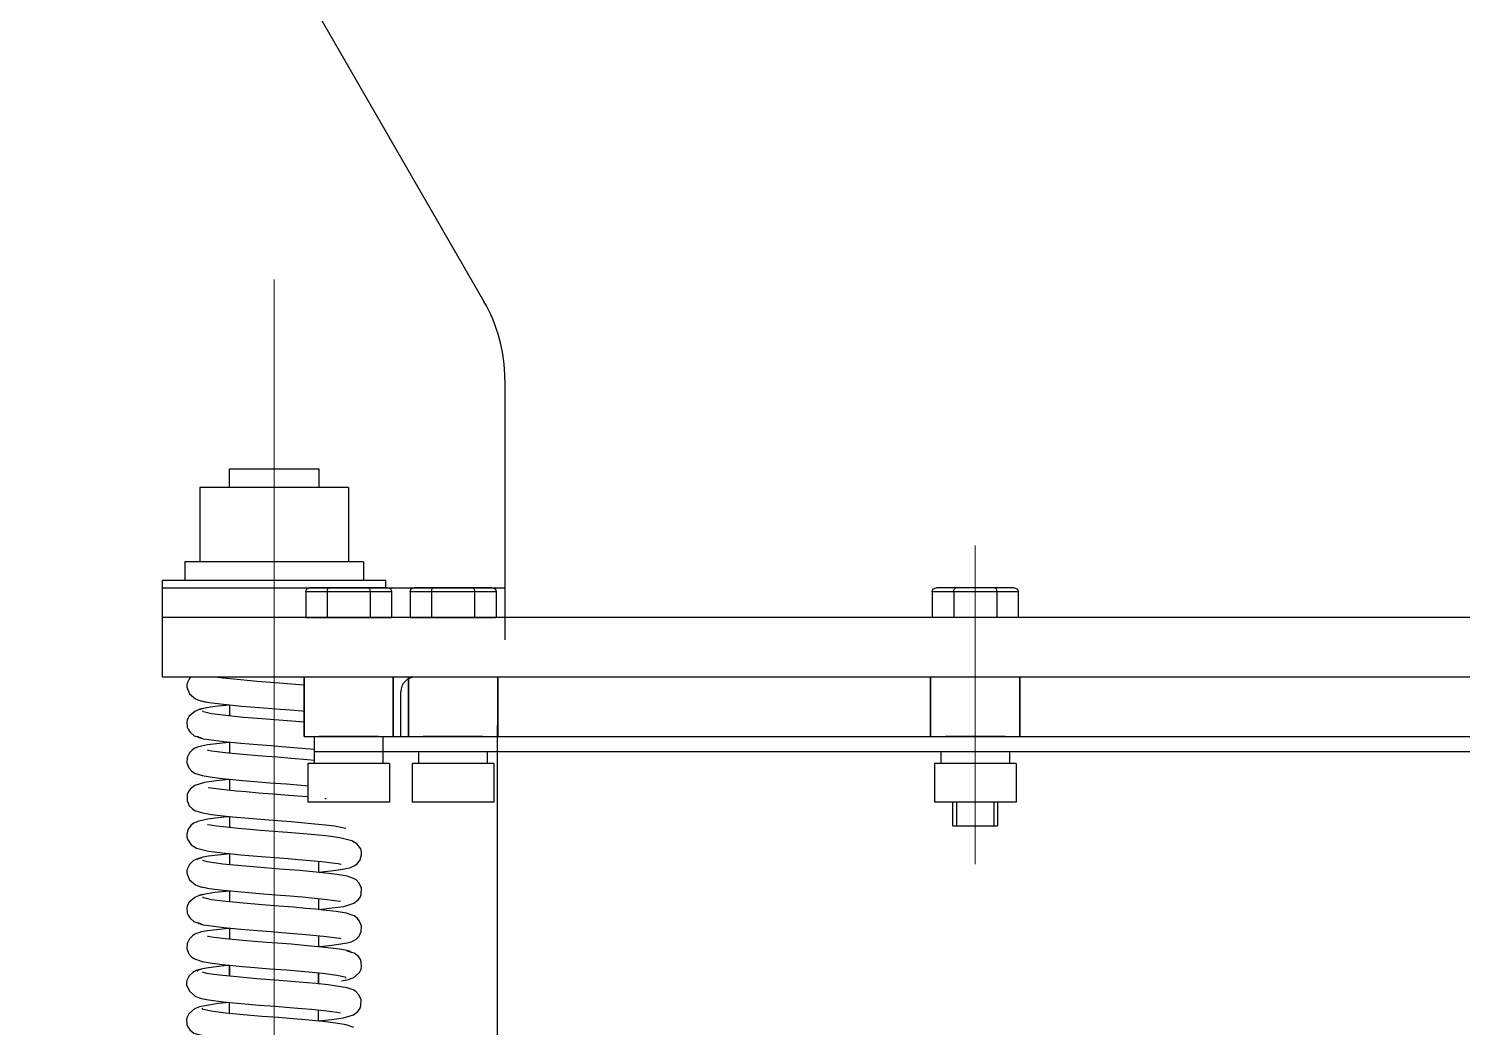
# Model space of a CAD drawing. Header units: inches. Extents: x 11605 to 13264, y 22375 to 23337.
# Drawn here: x 13205.367 to 13209.99, y 22752.996 to 22756.218 of the extents above; entities that cross this region are included whole.
import ezdxf

# ---------------------------------------------------------------- set-up
doc = ezdxf.new("R2010")
doc.units = ezdxf.units.IN
doc.header["$MEASUREMENT"] = 0
doc.linetypes.add('CENTER', pattern=[50.8, 31.75, -6.35, 6.35, -6.35])
doc.layers.add('02___PRT_ALL_AXES', color=7, linetype='Continuous')
for name, color, linetype, lineweight in [('61 Revision Cloud', 1, 'Continuous', 9), ('中心线', 1, 'CENTER', 9), ('粗线', 7, 'Continuous', 30)]:
    doc.layers.add(name, color=color, linetype=linetype, lineweight=lineweight)

# ---------------------------------------------------------------- blocks, each defined once
blk = doc.blocks.new('A$C27857EA5')
at = {"layer": '02___PRT_ALL_AXES', "color": 7, "linetype": 'Continuous'}
for p, q in [((-454.5, 618.348), (-454.5, 583.348)), ((-500.5, 590.348), (-454.5, 590.348)), ((499.5, 586.348), (-500.5, 586.348)), ((478.5, 578.348), (-500.5, 578.348))]:
    blk.add_line(p, q, dxfattribs=at)
blk.add_arc((-475.5, 618.348), 21, 0, 30, dxfattribs=at)
at = {"layer": '中心线', "ltscale": 60}
for p, q in [((-485.5, 631.777), (-485.5, 453.565)), ((-391.291, 553.192), (-391.291, 596.042))]:
    blk.add_line(p, q, dxfattribs=at)
at = {"layer": '中心线'}
blk.add_line((-485.5, 631.777), (-485.5, 453.565), dxfattribs=at)
at = {"layer": '粗线'}
for p, q in [((-800.5, 1223.265), (-457.313, 628.848)), ((-481.274, 586.348), (-469.726, 586.348)), ((-481.274, 586.348), (-469.726, 586.348)), ((-467.243, 586.348), (-455.696, 586.348)), ((-467.243, 586.348), (-455.696, 586.348)), ((-480.1, 570.348), (-121.156, 570.348)), ((-455.5, 498.348), (-455.5, 571.848)), ((-455.5, 488.348), (-455.5, 571.848)), ((-480.1, 568.348), (-121.156, 568.348))]:
    blk.add_line(p, q, dxfattribs=at)
at = {"layer": '粗线', "linetype": 'Continuous'}
for p, q in [((-491.5, 603.848), (-491.5, 606.348)), ((-491.5, 606.348), (-479.5, 606.348)), ((-491.5, 603.848), (-491.5, 606.348)), ((-491.5, 606.348), (-479.5, 606.348)), ((-479.5, 606.348), (-479.5, 603.848)), ((-479.5, 606.348), (-479.5, 603.848)), ((-475.5, 603.848), (-495.5, 603.848)), ((-495.5, 603.848), (-495.5, 593.848)), ((-475.5, 603.848), (-495.5, 603.848)), ((-495.5, 603.848), (-495.5, 593.848)), ((-475.5, 603.848), (-475.5, 593.848)), ((-475.5, 603.848), (-475.5, 593.848)), ((-473.5, 593.848), (-497.5, 593.848)), ((-497.5, 593.848), (-497.5, 591.348)), ((-473.5, 593.848), (-497.5, 593.848)), ((-497.5, 593.848), (-497.5, 591.348)), ((-473.5, 593.848), (-473.5, 591.348)), ((-473.5, 593.848), (-473.5, 591.348)), ((-500.5, 578.348), (-500.5, 591.348)), ((-470.5, 591.348), (-500.5, 591.348)), ((-470.5, 591.348), (-500.5, 591.348)), ((-481.274, 589.848), (-478.387, 589.848)), ((-481.274, 589.848), (-481.274, 586.348)), ((-481.274, 589.848), (-478.387, 589.848)), ((-481.274, 589.848), (-481.274, 586.348)), ((-478.098, 590.348), (-480.696, 590.348)), ((-478.098, 590.348), (-480.696, 590.348)), ((-478.387, 589.848), (-472.613, 589.848)), ((-478.387, 589.848), (-478.387, 586.348)), ((-478.387, 589.848), (-472.613, 589.848)), ((-478.387, 589.848), (-478.387, 586.348)), ((-472.902, 590.348), (-478.098, 590.348)), ((-472.902, 590.348), (-478.098, 590.348)), ((-470.304, 590.348), (-472.902, 590.348)), ((-470.304, 590.348), (-472.902, 590.348)), ((-472.613, 589.848), (-469.726, 589.848)), ((-472.613, 589.848), (-472.613, 586.348)), ((-472.613, 589.848), (-469.726, 589.848)), ((-472.613, 589.848), (-472.613, 586.348)), ((-470.5, 590.348), (-470.5, 591.348)), ((-470.5, 590.348), (-470.5, 591.348)), ((-469.726, 589.848), (-469.726, 586.348)), ((-469.726, 589.848), (-469.726, 586.348)), ((-467.243, 589.848), (-464.356, 589.848)), ((-467.243, 589.848), (-467.243, 586.348)), ((-467.243, 589.848), (-464.356, 589.848)), ((-467.243, 589.848), (-467.243, 586.348)), ((-464.067, 590.348), (-466.665, 590.348)), ((-464.067, 590.348), (-466.665, 590.348)), ((-464.356, 589.848), (-458.582, 589.848)), ((-464.356, 589.848), (-464.356, 586.348)), ((-464.356, 589.848), (-458.582, 589.848)), ((-464.356, 589.848), (-464.356, 586.348)), ((-458.871, 590.348), (-464.067, 590.348)), ((-458.871, 590.348), (-464.067, 590.348)), ((-456.273, 590.348), (-458.871, 590.348)), ((-456.273, 590.348), (-458.871, 590.348)), ((-458.582, 589.848), (-455.696, 589.848)), ((-458.582, 589.848), (-458.582, 586.348)), ((-458.582, 589.848), (-455.696, 589.848)), ((-458.582, 589.848), (-458.582, 586.348)), ((-455.696, 589.848), (-455.696, 586.348)), ((-455.696, 589.848), (-455.696, 586.348)), ((-397.064, 589.848), (-394.177, 589.848)), ((-397.064, 589.848), (-397.064, 586.348)), ((-393.889, 590.348), (-396.487, 590.348)), ((-394.177, 589.848), (-388.404, 589.848)), ((-394.177, 589.848), (-394.177, 586.348)), ((-388.693, 590.348), (-393.889, 590.348)), ((-386.095, 590.348), (-388.693, 590.348)), ((-388.404, 589.848), (-385.517, 589.848)), ((-388.404, 589.848), (-388.404, 586.348)), ((-385.517, 589.848), (-385.517, 586.348)), ((-394.177, 586.348), (-397.064, 586.348)), ((-388.404, 586.348), (-394.177, 586.348)), ((-385.517, 586.348), (-388.404, 586.348)), ((-481.5, 570.348), (-481.5, 578.348)), ((-481.5, 578.348), (-481.5, 570.348)), ((-481.5, 578.348), (-481.5, 578.348)), ((-479.5, 578.348), (-481.5, 578.348)), ((-481.5, 570.348), (-481.5, 578.348)), ((-481.5, 578.348), (-481.5, 570.348)), ((-481.5, 578.348), (-481.5, 578.348)), ((-479.5, 578.348), (-481.5, 578.348)), ((-471.5, 578.348), (-479.5, 578.348)), ((-471.5, 578.348), (-479.5, 578.348)), ((-469.5, 578.348), (-471.5, 578.348)), ((-469.5, 578.348), (-471.5, 578.348)), ((-469.5, 578.348), (-469.5, 570.348)), ((-469.5, 578.348), (-469.5, 578.348)), ((-469.5, 570.348), (-469.5, 578.348)), ((-469.5, 578.348), (-469.5, 570.348)), ((-469.5, 578.348), (-469.5, 578.348)), ((-469.5, 570.348), (-469.5, 578.348)), ((-467.469, 570.348), (-467.469, 578.348)), ((-467.469, 578.348), (-467.469, 570.348)), ((-467.469, 578.348), (-467.469, 578.348)), ((-465.469, 578.348), (-467.469, 578.348)), ((-467.469, 570.348), (-467.469, 578.348)), ((-467.469, 578.348), (-467.469, 570.348)), ((-467.469, 578.348), (-467.469, 578.348)), ((-465.469, 578.348), (-467.469, 578.348)), ((-457.469, 578.348), (-465.469, 578.348)), ((-457.469, 578.348), (-465.469, 578.348)), ((-455.469, 578.348), (-457.469, 578.348)), ((-455.469, 578.348), (-457.469, 578.348)), ((-455.469, 578.348), (-457.469, 578.348)), ((-455.469, 578.348), (-457.469, 578.348)), ((-455.469, 578.348), (-455.469, 578.348)), ((-455.469, 578.348), (-455.469, 570.348)), ((-455.469, 578.348), (-455.469, 578.348)), ((-455.469, 570.348), (-455.469, 578.348)), ((-455.469, 578.348), (-455.469, 578.348)), ((-455.469, 578.348), (-455.469, 570.348)), ((-455.469, 578.348), (-455.469, 578.348)), ((-455.469, 570.348), (-455.469, 578.348)), ((-397.291, 570.348), (-397.291, 578.348)), ((-397.291, 578.348), (-397.291, 570.348)), ((-397.291, 578.348), (-397.291, 578.348)), ((-395.29, 578.348), (-397.291, 578.348)), ((-387.291, 578.348), (-395.29, 578.348)), ((-385.291, 578.348), (-387.291, 578.348)), ((-385.291, 578.348), (-385.291, 570.348)), ((-385.291, 578.348), (-385.291, 578.348)), ((-385.291, 570.348), (-385.291, 578.348)), ((-468.5, 570.348), (-468.5, 576.348)), ((-468.5, 570.348), (-468.5, 576.348)), ((-491.5, 574.616), (-491.5, 573.122)), ((-491.5, 574.616), (-491.5, 573.122)), ((-481.5, 570.348), (-481.5, 570.348)), ((-481.5, 570.348), (-479.5, 570.348)), ((-481.5, 570.348), (-481.5, 570.348)), ((-481.5, 570.348), (-479.5, 570.348)), ((-480.1, 566.748), (-480.1, 570.348)), ((-480.1, 566.748), (-480.1, 570.348)), ((-471.5, 570.348), (-479.5, 570.348)), ((-471.5, 570.348), (-479.5, 570.348)), ((-471.5, 570.348), (-469.5, 570.348)), ((-471.5, 570.348), (-469.5, 570.348)), ((-470.9, 570.348), (-470.9, 566.748)), ((-470.9, 570.348), (-470.9, 566.748)), ((-469.5, 570.348), (-469.5, 570.348)), ((-469.5, 570.348), (-469.5, 570.348)), ((-467.469, 570.348), (-467.469, 570.348)), ((-467.469, 570.348), (-465.469, 570.348)), ((-467.469, 570.348), (-467.469, 570.348)), ((-467.469, 570.348), (-465.469, 570.348)), ((-457.469, 570.348), (-465.469, 570.348)), ((-457.469, 570.348), (-465.469, 570.348)), ((-457.469, 570.348), (-455.469, 570.348)), ((-457.469, 570.348), (-455.469, 570.348)), ((-457.469, 570.348), (-455.469, 570.348)), ((-457.469, 570.348), (-455.469, 570.348)), ((-455.469, 570.348), (-455.469, 570.348)), ((-455.469, 570.348), (-455.469, 570.348)), ((-455.469, 570.348), (-455.469, 570.348)), ((-455.469, 570.348), (-455.469, 570.348)), ((-397.291, 570.348), (-397.291, 570.348)), ((-397.291, 570.348), (-395.29, 570.348)), ((-387.291, 570.348), (-395.29, 570.348)), ((-387.291, 570.348), (-385.291, 570.348)), ((-385.291, 570.348), (-385.291, 570.348)), ((-491.5, 569.616), (-491.5, 568.121)), ((-491.5, 569.616), (-491.5, 568.121)), ((-466.069, 566.748), (-466.069, 568.348)), ((-466.069, 566.748), (-466.069, 568.348)), ((-456.869, 568.348), (-456.869, 566.748)), ((-456.869, 568.348), (-456.869, 566.748)), ((-395.891, 566.748), (-395.891, 568.348)), ((-386.691, 568.348), (-386.691, 566.748)), ((-481, 566.748), (-481, 561.548)), ((-470, 566.748), (-481, 566.748)), ((-481, 566.748), (-481, 561.548)), ((-470, 566.748), (-481, 566.748)), ((-470, 566.748), (-470, 561.548)), ((-470, 566.748), (-470, 561.548)), ((-466.969, 566.748), (-466.969, 561.548)), ((-455.969, 566.748), (-466.969, 566.748)), ((-466.969, 566.748), (-466.969, 561.548)), ((-455.969, 566.748), (-466.969, 566.748)), ((-455.969, 566.748), (-455.969, 561.548)), ((-455.969, 566.748), (-455.969, 561.548)), ((-396.791, 566.748), (-396.791, 561.548)), ((-385.791, 566.748), (-396.791, 566.748)), ((-385.791, 566.748), (-385.791, 561.548)), ((-491.5, 564.612), (-491.5, 563.122)), ((-491.5, 564.612), (-491.5, 563.122)), ((-470, 561.548), (-481, 561.548)), ((-470, 561.548), (-481, 561.548)), ((-455.969, 561.548), (-466.969, 561.548)), ((-455.969, 561.548), (-466.969, 561.548)), ((-385.791, 561.548), (-396.791, 561.548)), ((-394.291, 558.348), (-394.291, 561.548)), ((-393.791, 558.348), (-393.791, 561.548)), ((-388.791, 561.548), (-388.791, 558.348)), ((-388.291, 561.548), (-388.291, 558.348)), ((-491.5, 559.615), (-491.5, 558.119)), ((-491.5, 559.615), (-491.5, 558.119)), ((-394.291, 558.348), (-388.291, 558.348)), ((-491.5, 554.617), (-491.5, 553.12)), ((-491.5, 554.617), (-491.5, 553.12)), ((-479.5, 552.081), (-479.5, 553.578)), ((-479.5, 552.081), (-479.5, 553.578)), ((-491.5, 549.616), (-491.5, 548.122)), ((-491.5, 549.616), (-491.5, 548.122)), ((-479.5, 547.084), (-479.5, 548.574)), ((-479.5, 547.084), (-479.5, 548.574)), ((-491.5, 544.616), (-491.5, 543.121)), ((-491.5, 544.616), (-491.5, 543.121)), ((-479.5, 542.081), (-479.5, 543.575)), ((-479.5, 542.081), (-479.5, 543.575)), ((-491.539, 539.63), (-491.539, 538.133)), ((-491.539, 539.63), (-491.539, 538.133)), ((-491.5, 539.612), (-491.5, 538.122)), ((-491.5, 539.612), (-491.5, 538.122)), ((-479.539, 537.094), (-479.539, 538.59)), ((-479.539, 537.094), (-479.539, 538.59)), ((-479.5, 537.081), (-479.5, 538.575)), ((-479.5, 537.081), (-479.5, 538.575)), ((-491.539, 534.629), (-491.539, 533.134)), ((-491.539, 534.629), (-491.539, 533.134)), ((-479.539, 532.097), (-479.539, 533.587)), ((-479.539, 532.097), (-479.539, 533.587))]:
    blk.add_line(p, q, dxfattribs=at)
at = {"layer": '粗线', "linetype": 'Continuous', "flags": 128}
for points in [[(-496.714, 578.348), (-496.907, 578.16), (-497.197, 577.532), (-497.239, 577.295), (-497.248, 577.171), (-497.25, 577.135), (-497.245, 576.98), (-496.868, 576.1), (-496.066, 575.437), (-495.394, 575.15), (-494.553, 574.994)], [(-496.714, 578.348), (-496.907, 578.16), (-497.197, 577.532), (-497.239, 577.295), (-497.248, 577.171), (-497.25, 577.135), (-497.245, 576.98), (-496.868, 576.1), (-496.066, 575.437), (-495.394, 575.15), (-494.553, 574.994)], [(-481.5, 577.272), (-482.097, 577.327), (-484.788, 577.545), (-487.783, 577.774), (-490.948, 578.061), (-492.386, 578.215), (-493.47, 578.348)], [(-481.5, 577.272), (-482.097, 577.327), (-484.788, 577.545), (-487.783, 577.774), (-490.948, 578.061), (-492.386, 578.215), (-493.47, 578.348)], [(-494.553, 574.202), (-495.489, 574.025), (-496.193, 573.724), (-496.946, 573.072), (-497.18, 572.596), (-497.202, 572.512), (-497.236, 572.325), (-497.188, 571.628), (-497.081, 571.335), (-496.82, 570.926), (-496.257, 570.459), (-495.285, 570.177)], [(-494.553, 574.202), (-495.489, 574.025), (-496.193, 573.724), (-496.946, 573.072), (-497.18, 572.596), (-497.202, 572.512), (-497.236, 572.325), (-497.188, 571.628), (-497.081, 571.335), (-496.82, 570.926), (-496.257, 570.459), (-495.285, 570.177)], [(-495.485, 575.193), (-494.254, 574.933), (-492.302, 574.696), (-489.912, 574.458), (-487.479, 574.249), (-485.293, 574.083), (-483.376, 573.935), (-481.747, 573.796), (-481.5, 573.773)], [(-495.485, 575.193), (-494.254, 574.933), (-492.302, 574.696), (-489.912, 574.458), (-487.479, 574.249), (-485.293, 574.083), (-483.376, 573.935), (-481.747, 573.796), (-481.5, 573.773)], [(-481.5, 572.287), (-484.9, 572.554), (-487.134, 572.722), (-489.61, 572.933), (-492.017, 573.173), (-493.919, 573.41), (-495.016, 573.666), (-495.136, 573.807)], [(-481.5, 572.287), (-484.9, 572.554), (-487.134, 572.722), (-489.61, 572.933), (-492.017, 573.173), (-493.919, 573.41), (-495.016, 573.666), (-495.136, 573.807)], [(-495.801, 570.413), (-495.833, 570.379), (-495.601, 570.213), (-495.054, 570.064), (-494.289, 569.937), (-492.286, 569.694), (-489.973, 569.464), (-487.768, 569.273), (-485.918, 569.129), (-484.479, 569.022), (-483.405, 568.938), (-481.262, 568.752), (-480.1, 568.635)], [(-495.801, 570.413), (-495.833, 570.379), (-495.601, 570.213), (-495.054, 570.064), (-494.289, 569.937), (-492.286, 569.694), (-489.973, 569.464), (-487.768, 569.273), (-485.918, 569.129), (-484.479, 569.022), (-483.405, 568.938), (-481.262, 568.752), (-480.1, 568.635)], [(-491.5, 569.584), (-491.632, 569.571), (-493.242, 569.392), (-494.464, 569.229), (-495.278, 569.08), (-495.823, 568.927), (-496.192, 568.77), (-496.505, 568.572), (-496.901, 568.167), (-497.193, 567.549), (-497.228, 566.818), (-496.977, 566.144), (-496.636, 565.737), (-496.221, 565.449), (-495.189, 565.101), (-493.821, 564.877), (-492.087, 564.673), (-491.075, 564.569), (-489.762, 564.444), (-488.087, 564.299), (-486.1, 564.142), (-483.866, 563.975), (-481.39, 563.764), (-481, 563.725)], [(-491.5, 569.584), (-491.632, 569.571), (-493.242, 569.392), (-494.464, 569.229), (-495.278, 569.08), (-495.823, 568.927), (-496.192, 568.77), (-496.505, 568.572), (-496.901, 568.167), (-497.193, 567.549), (-497.228, 566.818), (-496.977, 566.144), (-496.636, 565.737), (-496.221, 565.449), (-495.189, 565.101), (-493.821, 564.877), (-492.087, 564.673), (-491.075, 564.569), (-489.762, 564.444), (-488.087, 564.299), (-486.1, 564.142), (-483.866, 563.975), (-481.39, 563.764), (-481, 563.725)], [(-480.1, 567.141), (-481.027, 567.233), (-483.232, 567.424), (-485.082, 567.568), (-486.521, 567.674), (-487.595, 567.759), (-489.738, 567.945), (-492.105, 568.182), (-493.174, 568.307), (-493.909, 568.402), (-494.312, 568.463), (-494.469, 568.484), (-494.464, 568.474)], [(-480.1, 567.141), (-481.027, 567.233), (-483.232, 567.424), (-485.082, 567.568), (-486.521, 567.674), (-487.595, 567.759), (-489.738, 567.945), (-492.105, 568.182), (-493.174, 568.307), (-493.909, 568.402), (-494.312, 568.463), (-494.469, 568.484), (-494.464, 568.474)], [(-491.5, 564.582), (-493.296, 564.387), (-494.857, 564.168), (-496.181, 563.761), (-496.79, 563.296), (-497.029, 562.961), (-497.191, 562.556), (-497.214, 561.74), (-496.919, 561.057), (-496.493, 560.617), (-496.157, 560.412), (-495.32, 560.127), (-493.917, 559.891), (-492.782, 559.752), (-491.127, 559.576), (-488.903, 559.369), (-486.212, 559.151), (-483.217, 558.922), (-480.052, 558.635), (-478.614, 558.482), (-477.404, 558.333), (-476.487, 558.19), (-475.89, 558.025)], [(-491.5, 564.582), (-493.296, 564.387), (-494.857, 564.168), (-496.181, 563.761), (-496.79, 563.296), (-497.029, 562.961), (-497.191, 562.556), (-497.214, 561.74), (-496.919, 561.057), (-496.493, 560.617), (-496.157, 560.412), (-495.32, 560.127), (-493.917, 559.891), (-492.782, 559.752), (-491.127, 559.576), (-488.903, 559.369), (-486.212, 559.151), (-483.217, 558.922), (-480.052, 558.635), (-478.614, 558.482), (-477.404, 558.333), (-476.487, 558.19), (-475.89, 558.025)], [(-481, 562.23), (-481.088, 562.239), (-483.521, 562.447), (-485.707, 562.613), (-487.624, 562.761), (-489.253, 562.9), (-490.55, 563.022), (-492.603, 563.239), (-493.97, 563.413), (-494.377, 563.48), (-494.395, 563.461)], [(-481, 562.23), (-481.088, 562.239), (-483.521, 562.447), (-485.707, 562.613), (-487.624, 562.761), (-489.253, 562.9), (-490.55, 563.022), (-492.603, 563.239), (-493.97, 563.413), (-494.377, 563.48), (-494.395, 563.461)], [(-478.5, 561.977), (-478.698, 562.001)], [(-478.5, 561.977), (-478.698, 562.001)], [(-491.5, 559.58), (-492.238, 559.507), (-493.448, 559.367), (-494.423, 559.236), (-495.654, 558.98), (-496.336, 558.687), (-496.692, 558.408), (-497.061, 557.902), (-497.245, 557.227), (-497.233, 556.849), (-497.129, 556.453), (-496.66, 555.794), (-495.942, 555.358), (-494.329, 554.95), (-492.444, 554.712), (-489.984, 554.465), (-487.268, 554.232), (-484.803, 554.047), (-483.613, 553.954), (-482.22, 553.838), (-480.67, 553.697), (-479.096, 553.537), (-477.723, 553.377), (-476.922, 553.27), (-476.563, 553.211), (-476.517, 553.213)], [(-491.5, 559.58), (-492.238, 559.507), (-493.448, 559.367), (-494.423, 559.236), (-495.654, 558.98), (-496.336, 558.687), (-496.692, 558.408), (-497.061, 557.902), (-497.245, 557.227), (-497.233, 556.849), (-497.129, 556.453), (-496.66, 555.794), (-495.942, 555.358), (-494.329, 554.95), (-492.444, 554.712), (-489.984, 554.465), (-487.268, 554.232), (-484.803, 554.047), (-483.613, 553.954), (-482.22, 553.838), (-480.67, 553.697), (-479.096, 553.537), (-477.723, 553.377), (-476.922, 553.27), (-476.563, 553.211), (-476.517, 553.213)], [(-479.5, 552.117), (-478.762, 552.19), (-477.552, 552.33), (-476.577, 552.461), (-475.346, 552.716), (-474.664, 553.01), (-474.308, 553.288), (-473.939, 553.795), (-473.755, 554.469), (-473.767, 554.848), (-473.871, 555.244), (-474.34, 555.902), (-475.058, 556.339), (-476.671, 556.747), (-478.556, 556.985), (-481.016, 557.232), (-483.732, 557.464), (-486.197, 557.65), (-487.387, 557.742), (-488.78, 557.859), (-490.33, 558), (-491.904, 558.16), (-493.277, 558.319), (-494.078, 558.426), (-494.437, 558.485), (-494.483, 558.484)], [(-479.5, 552.117), (-478.762, 552.19), (-477.552, 552.33), (-476.577, 552.461), (-475.346, 552.716), (-474.664, 553.01), (-474.308, 553.288), (-473.939, 553.795), (-473.755, 554.469), (-473.767, 554.848), (-473.871, 555.244), (-474.34, 555.902), (-475.058, 556.339), (-476.671, 556.747), (-478.556, 556.985), (-481.016, 557.232), (-483.732, 557.464), (-486.197, 557.65), (-487.387, 557.742), (-488.78, 557.859), (-490.33, 558), (-491.904, 558.16), (-493.277, 558.319), (-494.078, 558.426), (-494.437, 558.485), (-494.483, 558.484)], [(-495.285, 554.02), (-495.942, 553.882), (-496.417, 553.637), (-496.907, 553.16), (-497.197, 552.532), (-497.239, 552.295), (-497.248, 552.171), (-497.25, 552.135), (-497.245, 551.98), (-496.868, 551.1), (-496.066, 550.437), (-495.394, 550.15), (-494.553, 549.994)], [(-495.285, 554.02), (-495.942, 553.882), (-496.417, 553.637), (-496.907, 553.16), (-497.197, 552.532), (-497.239, 552.295), (-497.248, 552.171), (-497.25, 552.135), (-497.245, 551.98), (-496.868, 551.1), (-496.066, 550.437), (-495.394, 550.15), (-494.553, 549.994)], [(-491.5, 554.58), (-492.223, 554.509), (-494.317, 554.256), (-495.086, 554.126), (-495.621, 553.977), (-495.836, 553.813), (-495.808, 553.784)], [(-491.5, 554.58), (-492.223, 554.509), (-494.317, 554.256), (-495.086, 554.126), (-495.621, 553.977), (-495.836, 553.813), (-495.808, 553.784)], [(-479.5, 547.115), (-477.704, 547.31), (-476.143, 547.529), (-474.819, 547.936), (-474.21, 548.401), (-473.971, 548.736), (-473.809, 549.141), (-473.786, 549.957), (-474.081, 550.64), (-474.507, 551.079), (-474.843, 551.285), (-475.68, 551.57), (-477.083, 551.806), (-478.218, 551.945), (-479.873, 552.121), (-482.097, 552.327), (-484.788, 552.545), (-487.783, 552.774), (-490.948, 553.061), (-492.386, 553.215), (-493.596, 553.364), (-494.513, 553.507), (-495.11, 553.672)], [(-479.5, 547.115), (-477.704, 547.31), (-476.143, 547.529), (-474.819, 547.936), (-474.21, 548.401), (-473.971, 548.736), (-473.809, 549.141), (-473.786, 549.957), (-474.081, 550.64), (-474.507, 551.079), (-474.843, 551.285), (-475.68, 551.57), (-477.083, 551.806), (-478.218, 551.945), (-479.873, 552.121), (-482.097, 552.327), (-484.788, 552.545), (-487.783, 552.774), (-490.948, 553.061), (-492.386, 553.215), (-493.596, 553.364), (-494.513, 553.507), (-495.11, 553.672)], [(-494.553, 549.202), (-495.489, 549.025), (-496.193, 548.724), (-496.946, 548.072), (-497.18, 547.596), (-497.202, 547.512), (-497.236, 547.325), (-497.188, 546.628), (-497.081, 546.335), (-496.82, 545.926), (-496.257, 545.459), (-495.285, 545.177)], [(-494.553, 549.202), (-495.489, 549.025), (-496.193, 548.724), (-496.946, 548.072), (-497.18, 547.596), (-497.202, 547.512), (-497.236, 547.325), (-497.188, 546.628), (-497.081, 546.335), (-496.82, 545.926), (-496.257, 545.459), (-495.285, 545.177)], [(-495.485, 550.193), (-494.254, 549.933), (-492.302, 549.696), (-489.912, 549.458), (-487.479, 549.249), (-485.293, 549.083), (-483.376, 548.935), (-481.747, 548.796), (-480.45, 548.675), (-478.397, 548.457), (-477.03, 548.284), (-476.623, 548.217), (-476.605, 548.235)], [(-495.485, 550.193), (-494.254, 549.933), (-492.302, 549.696), (-489.912, 549.458), (-487.479, 549.249), (-485.293, 549.083), (-483.376, 548.935), (-481.747, 548.796), (-480.45, 548.675), (-478.397, 548.457), (-477.03, 548.284), (-476.623, 548.217), (-476.605, 548.235)], [(-479.5, 542.113), (-479.368, 542.126), (-477.758, 542.305), (-476.536, 542.468), (-475.722, 542.617), (-475.177, 542.77), (-474.808, 542.926), (-474.495, 543.125), (-474.099, 543.529), (-473.807, 544.148), (-473.772, 544.879), (-474.023, 545.553), (-474.364, 545.959), (-474.779, 546.248), (-475.811, 546.596), (-477.179, 546.82), (-478.913, 547.024), (-479.925, 547.128), (-481.238, 547.252), (-482.913, 547.398), (-484.9, 547.554), (-487.134, 547.722), (-489.61, 547.933), (-492.017, 548.173), (-493.919, 548.41), (-495.016, 548.666), (-495.136, 548.807)], [(-479.5, 542.113), (-479.368, 542.126), (-477.758, 542.305), (-476.536, 542.468), (-475.722, 542.617), (-475.177, 542.77), (-474.808, 542.926), (-474.495, 543.125), (-474.099, 543.529), (-473.807, 544.148), (-473.772, 544.879), (-474.023, 545.553), (-474.364, 545.959), (-474.779, 546.248), (-475.811, 546.596), (-477.179, 546.82), (-478.913, 547.024), (-479.925, 547.128), (-481.238, 547.252), (-482.913, 547.398), (-484.9, 547.554), (-487.134, 547.722), (-489.61, 547.933), (-492.017, 548.173), (-493.919, 548.41), (-495.016, 548.666), (-495.136, 548.807)], [(-495.801, 545.413), (-495.833, 545.379), (-495.601, 545.213), (-495.054, 545.064), (-494.289, 544.937), (-492.286, 544.694), (-489.973, 544.464), (-487.768, 544.273), (-485.918, 544.129), (-484.479, 544.022), (-483.405, 543.938), (-481.262, 543.752), (-478.895, 543.515), (-477.826, 543.39), (-477.091, 543.294), (-476.688, 543.234), (-476.531, 543.213), (-476.536, 543.222)], [(-495.801, 545.413), (-495.833, 545.379), (-495.601, 545.213), (-495.054, 545.064), (-494.289, 544.937), (-492.286, 544.694), (-489.973, 544.464), (-487.768, 544.273), (-485.918, 544.129), (-484.479, 544.022), (-483.405, 543.938), (-481.262, 543.752), (-478.895, 543.515), (-477.826, 543.39), (-477.091, 543.294), (-476.688, 543.234), (-476.531, 543.213), (-476.536, 543.222)], [(-491.5, 544.584), (-491.632, 544.571), (-493.242, 544.392), (-494.464, 544.229), (-495.278, 544.08), (-495.823, 543.927), (-496.192, 543.77), (-496.505, 543.572), (-496.901, 543.167), (-497.193, 542.549), (-497.228, 541.818), (-496.977, 541.144), (-496.636, 540.737), (-496.221, 540.449), (-495.189, 540.101), (-493.821, 539.877), (-492.087, 539.673), (-491.075, 539.569), (-489.762, 539.444), (-488.087, 539.299), (-486.1, 539.142), (-483.866, 538.975), (-481.39, 538.764), (-478.983, 538.523), (-477.081, 538.286), (-475.984, 538.031), (-475.864, 537.889)], [(-491.5, 544.584), (-491.632, 544.571), (-493.242, 544.392), (-494.464, 544.229), (-495.278, 544.08), (-495.823, 543.927), (-496.192, 543.77), (-496.505, 543.572), (-496.901, 543.167), (-497.193, 542.549), (-497.228, 541.818), (-496.977, 541.144), (-496.636, 540.737), (-496.221, 540.449), (-495.189, 540.101), (-493.821, 539.877), (-492.087, 539.673), (-491.075, 539.569), (-489.762, 539.444), (-488.087, 539.299), (-486.1, 539.142), (-483.866, 538.975), (-481.39, 538.764), (-478.983, 538.523), (-477.081, 538.286), (-475.984, 538.031), (-475.864, 537.889)], [(-475.199, 541.283), (-475.167, 541.317), (-475.399, 541.484), (-475.946, 541.632), (-476.711, 541.76), (-478.714, 542.002), (-481.027, 542.233), (-483.232, 542.424), (-485.082, 542.568), (-486.521, 542.674), (-487.595, 542.759), (-489.738, 542.945), (-492.105, 543.182), (-493.174, 543.307), (-493.909, 543.402), (-494.312, 543.463), (-494.469, 543.484), (-494.464, 543.474)], [(-475.199, 541.283), (-475.167, 541.317), (-475.399, 541.484), (-475.946, 541.632), (-476.711, 541.76), (-478.714, 542.002), (-481.027, 542.233), (-483.232, 542.424), (-485.082, 542.568), (-486.521, 542.674), (-487.595, 542.759), (-489.738, 542.945), (-492.105, 543.182), (-493.174, 543.307), (-493.909, 543.402), (-494.312, 543.463), (-494.469, 543.484), (-494.464, 543.474)], [(-476.447, 537.494), (-475.511, 537.672), (-474.807, 537.973), (-474.054, 538.625), (-473.82, 539.101), (-473.798, 539.184), (-473.764, 539.372), (-473.812, 540.068), (-473.919, 540.362), (-474.18, 540.771), (-474.743, 541.237), (-475.715, 541.52)], [(-476.447, 537.494), (-475.511, 537.672), (-474.807, 537.973), (-474.054, 538.625), (-473.82, 539.101), (-473.798, 539.184), (-473.764, 539.372), (-473.812, 540.068), (-473.919, 540.362), (-474.18, 540.771), (-474.743, 541.237), (-475.715, 541.52)], [(-491.539, 539.593), (-492.262, 539.522), (-494.356, 539.268), (-495.125, 539.139), (-495.66, 538.989), (-495.876, 538.825), (-495.848, 538.797)], [(-491.539, 539.593), (-492.262, 539.522), (-494.356, 539.268), (-495.125, 539.139), (-495.66, 538.989), (-495.876, 538.825), (-495.848, 538.797)], [(-495.325, 539.033), (-495.982, 538.894), (-496.457, 538.65), (-496.947, 538.173), (-497.237, 537.544), (-497.279, 537.307), (-497.288, 537.184), (-497.289, 537.148), (-497.285, 536.993), (-496.907, 536.113), (-496.105, 535.45), (-495.433, 535.163), (-494.593, 535.007)], [(-495.325, 539.033), (-495.982, 538.894), (-496.457, 538.65), (-496.947, 538.173), (-497.237, 537.544), (-497.279, 537.307), (-497.288, 537.184), (-497.289, 537.148), (-497.285, 536.993), (-496.907, 536.113), (-496.105, 535.45), (-495.433, 535.163), (-494.593, 535.007)], [(-479.539, 532.127), (-477.744, 532.323), (-476.182, 532.541), (-474.859, 532.948), (-474.25, 533.413), (-474.011, 533.748), (-473.849, 534.154), (-473.825, 534.969), (-474.12, 535.653), (-474.547, 536.092), (-474.882, 536.297), (-475.72, 536.582), (-477.122, 536.819), (-478.257, 536.958), (-479.912, 537.133), (-482.137, 537.34), (-484.828, 537.558), (-487.823, 537.787), (-490.988, 538.074), (-492.426, 538.227), (-493.636, 538.377), (-494.553, 538.52), (-495.149, 538.684)], [(-479.539, 532.127), (-477.744, 532.323), (-476.182, 532.541), (-474.859, 532.948), (-474.25, 533.413), (-474.011, 533.748), (-473.849, 534.154), (-473.825, 534.969), (-474.12, 535.653), (-474.547, 536.092), (-474.882, 536.297), (-475.72, 536.582), (-477.122, 536.819), (-478.257, 536.958), (-479.912, 537.133), (-482.137, 537.34), (-484.828, 537.558), (-487.823, 537.787), (-490.988, 538.074), (-492.426, 538.227), (-493.636, 538.377), (-494.553, 538.52), (-495.149, 538.684)], [(-494.593, 534.215), (-495.528, 534.038), (-496.232, 533.737), (-496.985, 533.085), (-497.219, 532.609), (-497.241, 532.525), (-497.275, 532.338), (-497.227, 531.641), (-497.121, 531.348), (-496.86, 530.938), (-496.296, 530.472), (-495.325, 530.189)], [(-494.593, 534.215), (-495.528, 534.038), (-496.232, 533.737), (-496.985, 533.085), (-497.219, 532.609), (-497.241, 532.525), (-497.275, 532.338), (-497.227, 531.641), (-497.121, 531.348), (-496.86, 530.938), (-496.296, 530.472), (-495.325, 530.189)], [(-495.525, 535.205), (-494.294, 534.946), (-492.342, 534.709), (-489.951, 534.471), (-487.518, 534.262), (-485.332, 534.096), (-483.415, 533.948), (-481.787, 533.809), (-480.49, 533.688), (-478.436, 533.47), (-477.069, 533.296), (-476.662, 533.229), (-476.644, 533.248)], [(-495.525, 535.205), (-494.294, 534.946), (-492.342, 534.709), (-489.951, 534.471), (-487.518, 534.262), (-485.332, 534.096), (-483.415, 533.948), (-481.787, 533.809), (-480.49, 533.688), (-478.436, 533.47), (-477.069, 533.296), (-476.662, 533.229), (-476.644, 533.248)], [(-474.819, 531.261), (-475.851, 531.608), (-477.218, 531.832), (-478.953, 532.037), (-479.965, 532.14), (-481.277, 532.265), (-482.952, 532.41), (-484.939, 532.567), (-487.174, 532.735), (-489.649, 532.945), (-492.056, 533.186), (-493.959, 533.423), (-495.056, 533.678), (-495.175, 533.82)], [(-474.819, 531.261), (-475.851, 531.608), (-477.218, 531.832), (-478.953, 532.037), (-479.965, 532.14), (-481.277, 532.265), (-482.952, 532.41), (-484.939, 532.567), (-487.174, 532.735), (-489.649, 532.945), (-492.056, 533.186), (-493.959, 533.423), (-495.056, 533.678), (-495.175, 533.82)]]:
    blk.add_lwpolyline(points, dxfattribs=at)
at = {"layer": '粗线', "linetype": 'Continuous'}
for centre, radius, start, end in [((-466.5, 576.348), 2, 90, 180), ((-466.5, 576.348), 2, 90, 180), ((-489.756, 548.613), 26.029, 93.84267, 102.71606), ((-489.756, 548.613), 26.029, 93.84267, 102.71606), ((-489.756, 523.613), 26.029, 93.84267, 102.71606), ((-489.756, 523.613), 26.029, 93.84267, 102.71606), ((-489.795, 508.626), 26.029, 93.84267, 102.71606), ((-489.795, 508.626), 26.029, 93.84267, 102.71606)]:
    blk.add_arc(centre, radius, start, end, dxfattribs=at)
at = {"layer": '粗线', "linetype": 'Continuous', "extrusion": (1.11022e-16, 0, -1)}
for centre in [(-480.696, 589.848), (-480.696, 589.848), (-466.665, 589.848), (-466.665, 589.848), (-396.487, 589.848)]:
    blk.add_ellipse(centre, major_axis=(-0.577, 0), ratio=0.8660254, start_param=0, end_param=1.5707963, dxfattribs=at)
at = {"layer": '粗线', "linetype": 'Continuous', "extrusion": (0, 0, -1)}
for centre, start_param, end_param in [((-478.098, 589.848), 4.712389, 6.2831853), ((-478.098, 589.848), 4.712389, 6.2831853), ((-472.902, 589.848), 0, 1.5707963), ((-472.902, 589.848), 0, 1.5707963), ((-464.067, 589.848), 4.712389, 6.2831853), ((-464.067, 589.848), 4.712389, 6.2831853), ((-458.871, 589.848), 0, 1.5707963), ((-458.871, 589.848), 0, 1.5707963), ((-393.889, 589.848), 4.712389, 6.2831853), ((-388.693, 589.848), 0, 1.5707963)]:
    blk.add_ellipse(centre, major_axis=(0, 0.5), ratio=0.5773503, start_param=start_param, end_param=end_param, dxfattribs=at)
at = {"layer": '粗线', "linetype": 'Continuous', "extrusion": (5.55112e-17, 0, -1)}
for centre in [(-470.304, 589.848), (-470.304, 589.848), (-456.273, 589.848), (-456.273, 589.848), (-386.095, 589.848)]:
    blk.add_ellipse(centre, major_axis=(0.577, 0), ratio=0.8660254, start_param=4.712389, end_param=6.2831853, dxfattribs=at)

msp = doc.modelspace()

# ---------------------------------------------------------------- block references
at = {"layer": '61 Revision Cloud', "xscale": 0.024, "yscale": 0.024, "zscale": 0.024}
msp.add_blockref('A$C27857EA5', (13217.8106, 22740.2458), dxfattribs=at)

doc.saveas('drawing.dxf')
